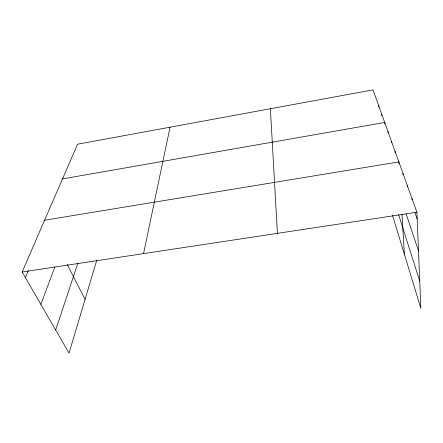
<?xml version="1.0" encoding="UTF-8"?>
<svg xmlns="http://www.w3.org/2000/svg" width="443" height="443" viewBox="0 0 443 443"><rect width="100%" height="100%" fill="white"/><g stroke="black" fill="none" stroke-linecap="round" stroke-linejoin="round"><path stroke-width="0.66" d="M143.532 253.623L170.057 127.196M96.796 260.058L69.042 353.132L22.15 271.996L77.547 144.213L373.012 89.868L416.907 212.236L420.85 308.356L392.515 215.243M55.663 329.985L77.913 263.153M40.856 304.363L54.843 267.04M25.384 277.589L28.346 270.579M62.507 178.911L384.701 122.462L384.801 123.802M44.588 220.243L398.85 161.9L398.96 163.805M22.15 271.996L416.907 212.236M67.192 264.405L85.078 299.357M414.964 212.673L417.179 218.936M406.12 213.869L418.491 250.854M398.578 214.573L419.731 281.167M378.593 105.423L378.693 106.73M381.628 114.405L381.728 115.728M387.979 131.599L388.079 132.961M391.424 141.195L391.518 142.574M395.04 151.284L395.123 152.536M401.984 214.296L404.376 254.227M402.986 173.434L403.058 174.725M270.385 108.745L277.429 233.35M407.361 185.628L407.427 186.935M411.99 198.542L412.051 199.865"/></g></svg>
